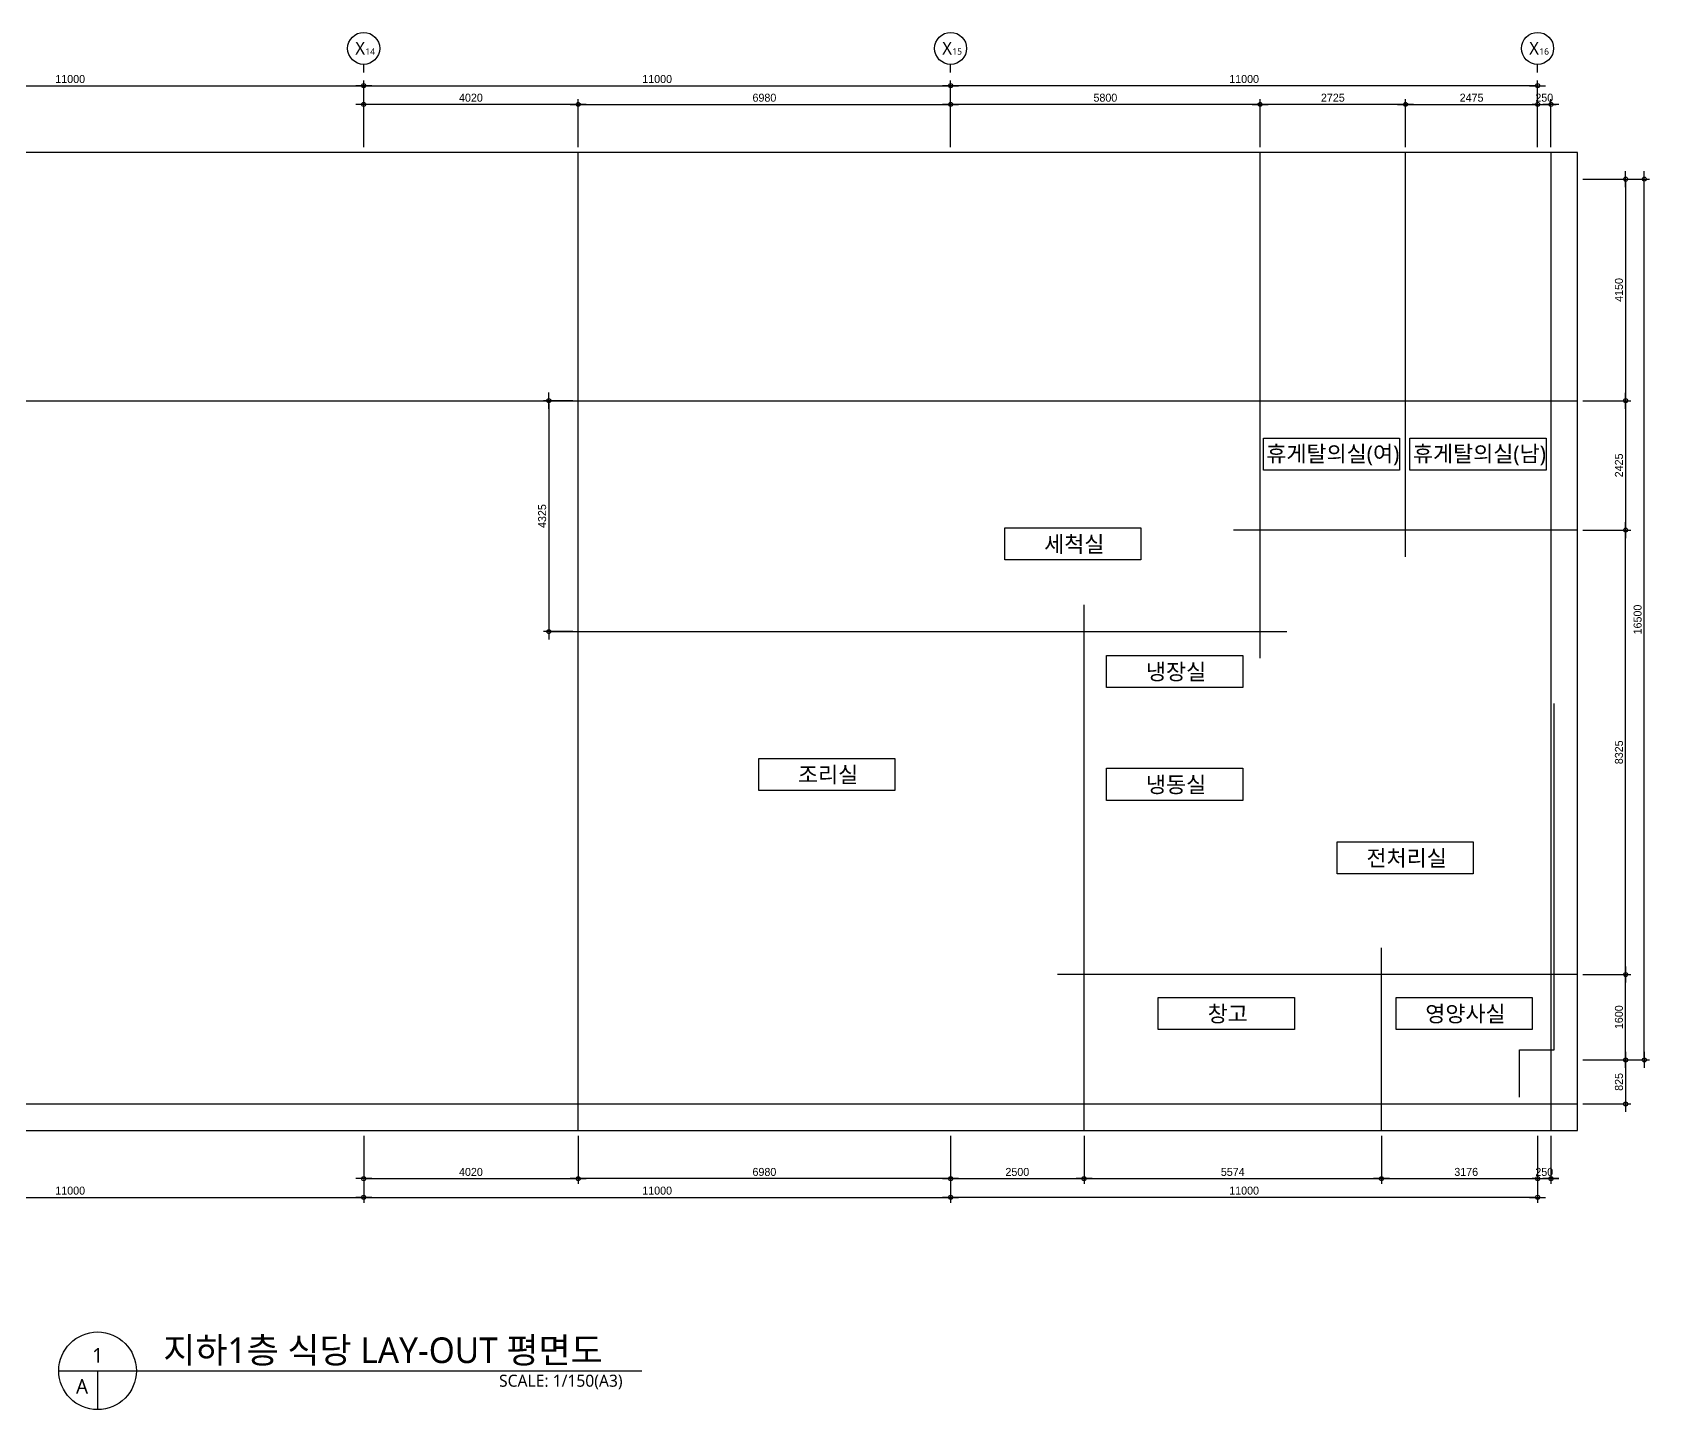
# Model space of a CAD drawing. Header units: millimetres. Extents: x 64500 to 245413, y 550 to 33013.
# Drawn here: x 83691 to 114000, y 7210 to 33013 of the extents above; entities that cross this region are included whole.
import ezdxf
from ezdxf.enums import TextEntityAlignment as Align

# ---------------------------------------------------------------- set-up
doc = ezdxf.new("R2010")
doc.units = ezdxf.units.MM
doc.header["$LTSCALE"] = 150
doc.header["$MEASUREMENT"] = 0
doc.header["$PDSIZE"] = -10
doc.linetypes.add('CENTER', pattern=[2, 1.25, -0.25, 0.25, -0.25])
doc.layers.get('0').update_dxf_attribs({"linetype": 'CONTINUOUS'})
doc.layers.get('Defpoints').update_dxf_attribs({"color": 171, "linetype": 'CONTINUOUS'})
for name, color, linetype in [('CEN(ST)', 1, 'CENTER'), ('INS', 251, 'BATTING'), ('NDIM', 7, 'CONTINUOUS'), ('SYM', 7, 'CONTINUOUS'), ('SYM(AXIS)', 7, 'CONTINUOUS'), ('TEXT', 3, 'CONTINUOUS'), ('TEXT(AXIS)', 2, 'CONTINUOUS'), ('TEXT(실명)', 3, 'CONTINUOUS')]:
    doc.layers.add(name, color=color, linetype=linetype)
doc.styles.add('CGS', font='cgse', dxfattribs={"bigfont": 'cgs'})
doc.styles.add('나눔바른고딕', font='NanumBarunGothic.ttf')
doc.linetypes.add('BATTING', pattern='A,0.0001,-0.1,[134,ltypeshp.shx,S=0.1,R=0,X=-0.1,Y=0],-0.2,[134,ltypeshp.shx,S=0.1,R=180,X=0.1,Y=0],-0.1', length=0.4001)
doc.dimstyles.new('NDIM 1200', dxfattribs={"dimscale": 500, "dimtxt": 3, "dimasz": 1, "dimexe": 2, "dimexo": 2, "dimgap": 1, "dimtad": 1, "dimdec": 0, "dimdsep": 46, "dimtxsty": 'CGS', "dimblk": 'DOT0', "dimcen": 1, "dimdle": 8, "dimclrd": 2, "dimclre": 2, "dimclrt": 2, "dimadec": 0, "dimazin": 0, "dimtfac": 1, "dimtdec": 0, "dimtix": 1, "dimtmove": 2, "dimatfit": 3, "dimldrblk": 'DOT0', "dimfxl": 1, "dimtolj": 1, "dimtzin": 0, "dimlwd": -1, "dimlwe": -1, "dimarcsym": 0})

# ---------------------------------------------------------------- blocks, each defined once
blk = doc.blocks.new('DOT0')
blk.add_line((-3, 0), (3, 0))
at = {"color": 6}
blk.add_circle((0, 0), 0.75, dxfattribs=at)
blk = doc.blocks.new('*D6')
at = {"layer": 'Defpoints', "color": 0, "ltscale": 0.4, "transparency": 16777216}
for p in [(100900, 32012.5), (100900, 30762.5), (111900, 30762.5)]:
    blk.add_point(p, dxfattribs=at)
at = {"layer": 'NDIM', "ltscale": 0.4, "transparency": 16777216}
for p, q in [((100900, 30862.5), (100900, 32112.5)), ((111850, 32012.5), (100950, 32012.5)), ((111900, 30862.5), (111900, 32112.5))]:
    blk.add_line(p, q, dxfattribs=at)
at = {"layer": 'NDIM', "ltscale": 0.4, "transparency": 16777216, "xscale": 50, "yscale": 50, "zscale": 50, "rotation": 180}
blk.add_blockref('DOT0', (100900, 32012.5), dxfattribs=at)
at = {"layer": 'NDIM', "ltscale": 0.4, "transparency": 16777216, "xscale": 50, "yscale": 50, "zscale": 50}
blk.add_blockref('DOT0', (111900, 32012.5), dxfattribs=at)
at = {"layer": 'NDIM', "ltscale": 0.4, "transparency": 16777216, "insert": (106400, 32137.5), "char_height": 150, "attachment_point": 5, "style": 'CGS'}
blk.add_mtext('\\A1;11000', dxfattribs=at)
blk = doc.blocks.new('A$C2F20087E')
at = {"layer": 'SYM(AXIS)'}
blk.add_line((600, 0), (600, 300), dxfattribs=at)
blk.add_circle((600, 900), 600, dxfattribs=at)
blk = doc.blocks.new('*D9')
at = {"layer": 'Defpoints', "color": 0, "ltscale": 0.4, "transparency": 16777216}
for p in [(100900, 32012.5), (89900, 30762.5), (100900, 30762.5)]:
    blk.add_point(p, dxfattribs=at)
at = {"layer": 'NDIM', "ltscale": 0.4, "transparency": 16777216}
for p, q in [((89900, 30862.5), (89900, 32112.5)), ((89950, 32012.5), (100850, 32012.5)), ((100900, 30862.5), (100900, 32112.5))]:
    blk.add_line(p, q, dxfattribs=at)
at = {"layer": 'NDIM', "ltscale": 0.4, "transparency": 16777216, "xscale": 50, "yscale": 50, "zscale": 50, "rotation": 180}
blk.add_blockref('DOT0', (89900, 32012.5), dxfattribs=at)
at = {"layer": 'NDIM', "ltscale": 0.4, "transparency": 16777216, "xscale": 50, "yscale": 50, "zscale": 50}
blk.add_blockref('DOT0', (100900, 32012.5), dxfattribs=at)
at = {"layer": 'NDIM', "ltscale": 0.4, "transparency": 16777216, "insert": (95400, 32137.5), "char_height": 150, "attachment_point": 5, "style": 'CGS'}
blk.add_mtext('\\A1;11000', dxfattribs=at)
blk = doc.blocks.new('*D11')
at = {"layer": 'Defpoints', "color": 0, "ltscale": 0.4, "transparency": 16777216}
for p in [(112150, 31662.5), (111900, 30762.5), (112150, 30762.5)]:
    blk.add_point(p, dxfattribs=at)
at = {"layer": 'NDIM', "ltscale": 0.4, "transparency": 16777216}
for p, q in [((111850, 31662.5), (111800, 31662.5)), ((111900, 30862.5), (111900, 31762.5)), ((111900, 31662.5), (112150, 31662.5)), ((112150, 30862.5), (112150, 31762.5)), ((112200, 31662.5), (112250, 31662.5))]:
    blk.add_line(p, q, dxfattribs=at)
at = {"layer": 'NDIM', "ltscale": 0.4, "transparency": 16777216, "xscale": 50, "yscale": 50, "zscale": 50}
blk.add_blockref('DOT0', (111900, 31662.5), dxfattribs=at)
at = {"layer": 'NDIM', "ltscale": 0.4, "transparency": 16777216, "xscale": 50, "yscale": 50, "zscale": 50, "rotation": 180}
blk.add_blockref('DOT0', (112150, 31662.5), dxfattribs=at)
at = {"layer": 'NDIM', "ltscale": 0.4, "transparency": 16777216, "insert": (112025, 31787.5), "char_height": 150, "attachment_point": 5, "style": 'CGS'}
blk.add_mtext('\\A1;250', dxfattribs=at)
blk = doc.blocks.new('*D14')
at = {"layer": 'Defpoints', "color": 0, "ltscale": 0.4, "transparency": 16777216}
for p in [(100900, 12437.5), (111900, 12437.5), (100900, 11187.5)]:
    blk.add_point(p, dxfattribs=at)
at = {"layer": 'NDIM', "ltscale": 0.4, "transparency": 16777216}
for p, q in [((100900, 12337.5), (100900, 11087.5)), ((111900, 12337.5), (111900, 11087.5)), ((111850, 11187.5), (100950, 11187.5))]:
    blk.add_line(p, q, dxfattribs=at)
at = {"layer": 'NDIM', "ltscale": 0.4, "transparency": 16777216, "xscale": 50, "yscale": 50, "zscale": 50, "rotation": 180}
blk.add_blockref('DOT0', (100900, 11187.5), dxfattribs=at)
at = {"layer": 'NDIM', "ltscale": 0.4, "transparency": 16777216, "xscale": 50, "yscale": 50, "zscale": 50}
blk.add_blockref('DOT0', (111900, 11187.5), dxfattribs=at)
at = {"layer": 'NDIM', "ltscale": 0.4, "transparency": 16777216, "insert": (106400, 11312.5), "char_height": 150, "attachment_point": 5, "style": 'CGS'}
blk.add_mtext('\\A1;11000', dxfattribs=at)
blk = doc.blocks.new('*D12')
at = {"layer": 'Defpoints', "color": 0, "ltscale": 0.4, "transparency": 16777216}
for p in [(89900, 12437.5), (100900, 12437.5), (100900, 11187.5)]:
    blk.add_point(p, dxfattribs=at)
at = {"layer": 'NDIM', "ltscale": 0.4, "transparency": 16777216}
for p, q in [((89900, 12337.5), (89900, 11087.5)), ((100900, 12337.5), (100900, 11087.5)), ((89950, 11187.5), (100850, 11187.5))]:
    blk.add_line(p, q, dxfattribs=at)
at = {"layer": 'NDIM', "ltscale": 0.4, "transparency": 16777216, "xscale": 50, "yscale": 50, "zscale": 50, "rotation": 180}
blk.add_blockref('DOT0', (89900, 11187.5), dxfattribs=at)
at = {"layer": 'NDIM', "ltscale": 0.4, "transparency": 16777216, "xscale": 50, "yscale": 50, "zscale": 50}
blk.add_blockref('DOT0', (100900, 11187.5), dxfattribs=at)
at = {"layer": 'NDIM', "ltscale": 0.4, "transparency": 16777216, "insert": (95400, 11312.5), "char_height": 150, "attachment_point": 5, "style": 'CGS'}
blk.add_mtext('\\A1;11000', dxfattribs=at)
blk = doc.blocks.new('*D13')
at = {"layer": 'Defpoints', "color": 0, "ltscale": 0.4, "transparency": 16777216}
for p in [(111900, 12437.5), (112150, 12437.5), (112150, 11537.5)]:
    blk.add_point(p, dxfattribs=at)
at = {"layer": 'NDIM', "ltscale": 0.4, "transparency": 16777216}
for p, q in [((111900, 12337.5), (111900, 11437.5)), ((112150, 12337.5), (112150, 11437.5)), ((111850, 11537.5), (111800, 11537.5)), ((111900, 11537.5), (112150, 11537.5)), ((112200, 11537.5), (112250, 11537.5))]:
    blk.add_line(p, q, dxfattribs=at)
at = {"layer": 'NDIM', "ltscale": 0.4, "transparency": 16777216, "xscale": 50, "yscale": 50, "zscale": 50}
blk.add_blockref('DOT0', (111900, 11537.5), dxfattribs=at)
at = {"layer": 'NDIM', "ltscale": 0.4, "transparency": 16777216, "xscale": 50, "yscale": 50, "zscale": 50, "rotation": 180}
blk.add_blockref('DOT0', (112150, 11537.5), dxfattribs=at)
at = {"layer": 'NDIM', "ltscale": 0.4, "transparency": 16777216, "insert": (112025, 11662.5), "char_height": 150, "attachment_point": 5, "style": 'CGS'}
blk.add_mtext('\\A1;250', dxfattribs=at)
blk = doc.blocks.new('*D17')
at = {"layer": 'Defpoints', "color": 0, "ltscale": 0.4, "transparency": 16777216}
for p in [(89900, 32012.5), (78900, 30762.5), (89900, 30762.5)]:
    blk.add_point(p, dxfattribs=at)
at = {"layer": 'NDIM', "ltscale": 0.4, "transparency": 16777216}
for p, q in [((78900, 30862.5), (78900, 32112.5)), ((78950, 32012.5), (89850, 32012.5)), ((89900, 30862.5), (89900, 32112.5))]:
    blk.add_line(p, q, dxfattribs=at)
at = {"layer": 'NDIM', "ltscale": 0.4, "transparency": 16777216, "xscale": 50, "yscale": 50, "zscale": 50, "rotation": 180}
blk.add_blockref('DOT0', (78900, 32012.5), dxfattribs=at)
at = {"layer": 'NDIM', "ltscale": 0.4, "transparency": 16777216, "xscale": 50, "yscale": 50, "zscale": 50}
blk.add_blockref('DOT0', (89900, 32012.5), dxfattribs=at)
at = {"layer": 'NDIM', "ltscale": 0.4, "transparency": 16777216, "insert": (84400, 32137.5), "char_height": 150, "attachment_point": 5, "style": 'CGS'}
blk.add_mtext('\\A1;11000', dxfattribs=at)
blk = doc.blocks.new('*D19')
at = {"layer": 'Defpoints', "color": 0, "ltscale": 0.4, "transparency": 16777216}
for p in [(78900, 12437.5), (89900, 12437.5), (89900, 11187.5)]:
    blk.add_point(p, dxfattribs=at)
at = {"layer": 'NDIM', "ltscale": 0.4, "transparency": 16777216}
for p, q in [((78900, 12337.5), (78900, 11087.5)), ((89900, 12337.5), (89900, 11087.5)), ((78950, 11187.5), (89850, 11187.5))]:
    blk.add_line(p, q, dxfattribs=at)
at = {"layer": 'NDIM', "ltscale": 0.4, "transparency": 16777216, "xscale": 50, "yscale": 50, "zscale": 50, "rotation": 180}
blk.add_blockref('DOT0', (78900, 11187.5), dxfattribs=at)
at = {"layer": 'NDIM', "ltscale": 0.4, "transparency": 16777216, "xscale": 50, "yscale": 50, "zscale": 50}
blk.add_blockref('DOT0', (89900, 11187.5), dxfattribs=at)
at = {"layer": 'NDIM', "ltscale": 0.4, "transparency": 16777216, "insert": (84400, 11312.5), "char_height": 150, "attachment_point": 5, "style": 'CGS'}
blk.add_mtext('\\A1;11000', dxfattribs=at)
blk = doc.blocks.new('*D23')
at = {"layer": 'Defpoints', "color": 0, "ltscale": 0.4, "transparency": 16777216}
for p in [(89900, 12437.5), (93920, 12437.5), (93920, 11537.5)]:
    blk.add_point(p, dxfattribs=at)
at = {"layer": 'NDIM', "ltscale": 0.4, "transparency": 16777216}
for p, q in [((89900, 12337.5), (89900, 11437.5)), ((93920, 12337.5), (93920, 11437.5)), ((89950, 11537.5), (93870, 11537.5))]:
    blk.add_line(p, q, dxfattribs=at)
at = {"layer": 'NDIM', "ltscale": 0.4, "transparency": 16777216, "xscale": 50, "yscale": 50, "zscale": 50, "rotation": 180}
blk.add_blockref('DOT0', (89900, 11537.5), dxfattribs=at)
at = {"layer": 'NDIM', "ltscale": 0.4, "transparency": 16777216, "xscale": 50, "yscale": 50, "zscale": 50}
blk.add_blockref('DOT0', (93920, 11537.5), dxfattribs=at)
at = {"layer": 'NDIM', "ltscale": 0.4, "transparency": 16777216, "insert": (91910, 11662.5), "char_height": 150, "attachment_point": 5, "style": 'CGS'}
blk.add_mtext('\\A1;4020', dxfattribs=at)
blk = doc.blocks.new('*D24')
at = {"layer": 'Defpoints', "color": 0, "ltscale": 0.4, "transparency": 16777216}
for p in [(93920, 12437.5), (100900, 12437.5), (93920, 11537.5)]:
    blk.add_point(p, dxfattribs=at)
at = {"layer": 'NDIM', "ltscale": 0.4, "transparency": 16777216}
for p, q in [((93920, 12337.5), (93920, 11437.5)), ((100900, 12337.5), (100900, 11437.5)), ((100850, 11537.5), (93970, 11537.5))]:
    blk.add_line(p, q, dxfattribs=at)
at = {"layer": 'NDIM', "ltscale": 0.4, "transparency": 16777216, "xscale": 50, "yscale": 50, "zscale": 50, "rotation": 180}
blk.add_blockref('DOT0', (93920, 11537.5), dxfattribs=at)
at = {"layer": 'NDIM', "ltscale": 0.4, "transparency": 16777216, "xscale": 50, "yscale": 50, "zscale": 50}
blk.add_blockref('DOT0', (100900, 11537.5), dxfattribs=at)
at = {"layer": 'NDIM', "ltscale": 0.4, "transparency": 16777216, "insert": (97410, 11662.5), "char_height": 150, "attachment_point": 5, "style": 'CGS'}
blk.add_mtext('\\A1;6980', dxfattribs=at)
blk = doc.blocks.new('*D25')
at = {"layer": 'Defpoints', "color": 0, "ltscale": 0.4, "transparency": 16777216}
for p in [(100900, 12437.5), (103400, 12437.5), (103400, 11537.5)]:
    blk.add_point(p, dxfattribs=at)
at = {"layer": 'NDIM', "ltscale": 0.4, "transparency": 16777216}
for p, q in [((100900, 12337.5), (100900, 11437.5)), ((103400, 12337.5), (103400, 11437.5)), ((100950, 11537.5), (103350, 11537.5))]:
    blk.add_line(p, q, dxfattribs=at)
at = {"layer": 'NDIM', "ltscale": 0.4, "transparency": 16777216, "xscale": 50, "yscale": 50, "zscale": 50, "rotation": 180}
blk.add_blockref('DOT0', (100900, 11537.5), dxfattribs=at)
at = {"layer": 'NDIM', "ltscale": 0.4, "transparency": 16777216, "xscale": 50, "yscale": 50, "zscale": 50}
blk.add_blockref('DOT0', (103400, 11537.5), dxfattribs=at)
at = {"layer": 'NDIM', "ltscale": 0.4, "transparency": 16777216, "insert": (102150, 11662.5), "char_height": 150, "attachment_point": 5, "style": 'CGS'}
blk.add_mtext('\\A1;2500', dxfattribs=at)
blk = doc.blocks.new('*D26')
at = {"layer": 'Defpoints', "color": 0, "ltscale": 0.4, "transparency": 16777216}
for p in [(103400, 12438), (108974, 12438), (108974, 11538)]:
    blk.add_point(p, dxfattribs=at)
at = {"layer": 'NDIM', "ltscale": 0.4, "transparency": 16777216}
for p, q in [((103400, 12338), (103400, 11438)), ((108974, 12338), (108974, 11438)), ((103450, 11538), (108924, 11538))]:
    blk.add_line(p, q, dxfattribs=at)
at = {"layer": 'NDIM', "ltscale": 0.4, "transparency": 16777216, "xscale": 50, "yscale": 50, "zscale": 50, "rotation": 180}
blk.add_blockref('DOT0', (103400, 11538), dxfattribs=at)
at = {"layer": 'NDIM', "ltscale": 0.4, "transparency": 16777216, "xscale": 50, "yscale": 50, "zscale": 50}
blk.add_blockref('DOT0', (108974, 11538), dxfattribs=at)
at = {"layer": 'NDIM', "ltscale": 0.4, "transparency": 16777216, "insert": (106187, 11663), "char_height": 150, "attachment_point": 5, "style": 'CGS'}
blk.add_mtext('\\A1;5574', dxfattribs=at)
blk = doc.blocks.new('*D27')
at = {"layer": 'Defpoints', "color": 0, "ltscale": 0.4, "transparency": 16777216}
for p in [(108974, 12438), (112150, 12438), (112150, 11538)]:
    blk.add_point(p, dxfattribs=at)
at = {"layer": 'NDIM', "ltscale": 0.4, "transparency": 16777216}
for p, q in [((108974, 12338), (108974, 11438)), ((112150, 12338), (112150, 11438)), ((109024, 11538), (112100, 11538))]:
    blk.add_line(p, q, dxfattribs=at)
at = {"layer": 'NDIM', "ltscale": 0.4, "transparency": 16777216, "xscale": 50, "yscale": 50, "zscale": 50, "rotation": 180}
blk.add_blockref('DOT0', (108974, 11538), dxfattribs=at)
at = {"layer": 'NDIM', "ltscale": 0.4, "transparency": 16777216, "xscale": 50, "yscale": 50, "zscale": 50}
blk.add_blockref('DOT0', (112150, 11538), dxfattribs=at)
at = {"layer": 'NDIM', "ltscale": 0.4, "transparency": 16777216, "insert": (110562, 11663), "char_height": 150, "attachment_point": 5, "style": 'CGS'}
blk.add_mtext('\\A1;3176', dxfattribs=at)
blk = doc.blocks.new('*D29')
at = {"layer": 'Defpoints', "color": 0, "ltscale": 0.4, "transparency": 16777216}
for p in [(112650, 13762.5), (112650, 12937.5), (113550, 12937.5)]:
    blk.add_point(p, dxfattribs=at)
at = {"layer": 'NDIM', "ltscale": 0.4, "transparency": 16777216}
for p, q in [((112750, 13762.5), (113650, 13762.5)), ((113550, 13712.5), (113550, 12987.5)), ((112750, 12937.5), (113650, 12937.5))]:
    blk.add_line(p, q, dxfattribs=at)
at = {"layer": 'NDIM', "ltscale": 0.4, "transparency": 16777216, "xscale": 50, "yscale": 50, "zscale": 50}
for p, rotation in [((113550, 13762.5), 90), ((113550, 12937.5), 270)]:
    blk.add_blockref('DOT0', p, dxfattribs=dict(at, rotation=rotation))
at = {"layer": 'NDIM', "ltscale": 0.4, "transparency": 16777216, "insert": (113425, 13350), "char_height": 150, "attachment_point": 5, "rotation": 90, "style": 'CGS'}
blk.add_mtext('\\A1;825', dxfattribs=at)
blk = doc.blocks.new('*D30')
at = {"layer": 'Defpoints', "color": 0, "ltscale": 0.4, "transparency": 16777216}
for p in [(112650, 15362), (113550, 15362), (112650, 13762)]:
    blk.add_point(p, dxfattribs=at)
at = {"layer": 'NDIM', "ltscale": 0.4, "transparency": 16777216}
for p, q in [((112750, 15362), (113650, 15362)), ((113550, 13812), (113550, 15312)), ((112750, 13762), (113650, 13762))]:
    blk.add_line(p, q, dxfattribs=at)
at = {"layer": 'NDIM', "ltscale": 0.4, "transparency": 16777216, "xscale": 50, "yscale": 50, "zscale": 50}
for p, rotation in [((113550, 15362), 90), ((113550, 13762), 270)]:
    blk.add_blockref('DOT0', p, dxfattribs=dict(at, rotation=rotation))
at = {"layer": 'NDIM', "ltscale": 0.4, "transparency": 16777216, "insert": (113425, 14562), "char_height": 150, "attachment_point": 5, "rotation": 90, "style": 'CGS'}
blk.add_mtext('\\A1;1600', dxfattribs=at)
blk = doc.blocks.new('*D28')
at = {"layer": 'Defpoints', "color": 0, "ltscale": 0.4, "transparency": 16777216}
for p in [(112650, 30262.5), (113900, 30262.5), (112650, 13762.5)]:
    blk.add_point(p, dxfattribs=at)
at = {"layer": 'NDIM', "ltscale": 0.4, "transparency": 16777216}
for p, q in [((112750, 30262.5), (114000, 30262.5)), ((113900, 13812.5), (113900, 30212.5)), ((112750, 13762.5), (114000, 13762.5))]:
    blk.add_line(p, q, dxfattribs=at)
at = {"layer": 'NDIM', "ltscale": 0.4, "transparency": 16777216, "xscale": 50, "yscale": 50, "zscale": 50}
for p, rotation in [((113900, 30262.5), 90), ((113900, 13762.5), 270)]:
    blk.add_blockref('DOT0', p, dxfattribs=dict(at, rotation=rotation))
at = {"layer": 'NDIM', "ltscale": 0.4, "transparency": 16777216, "insert": (113775, 22012.5), "char_height": 150, "attachment_point": 5, "rotation": 90, "style": 'CGS'}
blk.add_mtext('\\A1;16500', dxfattribs=at)
blk = doc.blocks.new('*D31')
at = {"layer": 'Defpoints', "color": 0, "ltscale": 0.4, "transparency": 16777216}
for p in [(112650, 23687), (113550, 23687), (112650, 15362)]:
    blk.add_point(p, dxfattribs=at)
at = {"layer": 'NDIM', "ltscale": 0.4, "transparency": 16777216}
for p, q in [((112750, 23687), (113650, 23687)), ((113550, 15412), (113550, 23637)), ((112750, 15362), (113650, 15362))]:
    blk.add_line(p, q, dxfattribs=at)
at = {"layer": 'NDIM', "ltscale": 0.4, "transparency": 16777216, "xscale": 50, "yscale": 50, "zscale": 50}
for p, rotation in [((113550, 23687), 90), ((113550, 15362), 270)]:
    blk.add_blockref('DOT0', p, dxfattribs=dict(at, rotation=rotation))
at = {"layer": 'NDIM', "ltscale": 0.4, "transparency": 16777216, "insert": (113425, 19525), "char_height": 150, "attachment_point": 5, "rotation": 90, "style": 'CGS'}
blk.add_mtext('\\A1;8325', dxfattribs=at)
blk = doc.blocks.new('*D32')
at = {"layer": 'Defpoints', "color": 0, "ltscale": 0.4, "transparency": 16777216}
for p in [(112650, 26112), (112650, 23687), (113550, 23687)]:
    blk.add_point(p, dxfattribs=at)
at = {"layer": 'NDIM', "ltscale": 0.4, "transparency": 16777216}
for p, q in [((112750, 26112), (113650, 26112)), ((113550, 26062), (113550, 23737)), ((112750, 23687), (113650, 23687))]:
    blk.add_line(p, q, dxfattribs=at)
at = {"layer": 'NDIM', "ltscale": 0.4, "transparency": 16777216, "xscale": 50, "yscale": 50, "zscale": 50}
for p, rotation in [((113550, 26112), 90), ((113550, 23687), 270)]:
    blk.add_blockref('DOT0', p, dxfattribs=dict(at, rotation=rotation))
at = {"layer": 'NDIM', "ltscale": 0.4, "transparency": 16777216, "insert": (113425, 24900), "char_height": 150, "attachment_point": 5, "rotation": 90, "style": 'CGS'}
blk.add_mtext('\\A1;2425', dxfattribs=at)
blk = doc.blocks.new('*D33')
at = {"layer": 'Defpoints', "color": 0, "ltscale": 0.4, "transparency": 16777216}
for p in [(112650, 30262), (112650, 26112), (113550, 26112)]:
    blk.add_point(p, dxfattribs=at)
at = {"layer": 'NDIM', "ltscale": 0.4, "transparency": 16777216}
for p, q in [((112750, 30262), (113650, 30262)), ((113550, 30212), (113550, 26162)), ((112750, 26112), (113650, 26112))]:
    blk.add_line(p, q, dxfattribs=at)
at = {"layer": 'NDIM', "ltscale": 0.4, "transparency": 16777216, "xscale": 50, "yscale": 50, "zscale": 50}
for p, rotation in [((113550, 30262), 90), ((113550, 26112), 270)]:
    blk.add_blockref('DOT0', p, dxfattribs=dict(at, rotation=rotation))
at = {"layer": 'NDIM', "ltscale": 0.4, "transparency": 16777216, "insert": (113425, 28187), "char_height": 150, "attachment_point": 5, "rotation": 90, "style": 'CGS'}
blk.add_mtext('\\A1;4150', dxfattribs=at)
blk = doc.blocks.new('*D34')
at = {"layer": 'Defpoints', "color": 0, "ltscale": 0.4, "transparency": 16777216}
for p in [(111900, 31662.5), (109425, 30762.5), (111900, 30762.5)]:
    blk.add_point(p, dxfattribs=at)
at = {"layer": 'NDIM', "ltscale": 0.4, "transparency": 16777216}
for p, q in [((109425, 30862.5), (109425, 31762.5)), ((109475, 31662.5), (111850, 31662.5)), ((111900, 30862.5), (111900, 31762.5))]:
    blk.add_line(p, q, dxfattribs=at)
at = {"layer": 'NDIM', "ltscale": 0.4, "transparency": 16777216, "xscale": 50, "yscale": 50, "zscale": 50, "rotation": 180}
blk.add_blockref('DOT0', (109425, 31662.5), dxfattribs=at)
at = {"layer": 'NDIM', "ltscale": 0.4, "transparency": 16777216, "xscale": 50, "yscale": 50, "zscale": 50}
blk.add_blockref('DOT0', (111900, 31662.5), dxfattribs=at)
at = {"layer": 'NDIM', "ltscale": 0.4, "transparency": 16777216, "insert": (110662.5, 31787.5), "char_height": 150, "attachment_point": 5, "style": 'CGS'}
blk.add_mtext('\\A1;2475', dxfattribs=at)
blk = doc.blocks.new('*D35')
at = {"layer": 'Defpoints', "color": 0, "ltscale": 0.4, "transparency": 16777216}
for p in [(106700, 31662.5), (106700, 30762.5), (109425, 30762.5)]:
    blk.add_point(p, dxfattribs=at)
at = {"layer": 'NDIM', "ltscale": 0.4, "transparency": 16777216}
for p, q in [((106700, 30862.5), (106700, 31762.5)), ((109375, 31662.5), (106750, 31662.5)), ((109425, 30862.5), (109425, 31762.5))]:
    blk.add_line(p, q, dxfattribs=at)
at = {"layer": 'NDIM', "ltscale": 0.4, "transparency": 16777216, "xscale": 50, "yscale": 50, "zscale": 50, "rotation": 180}
blk.add_blockref('DOT0', (106700, 31662.5), dxfattribs=at)
at = {"layer": 'NDIM', "ltscale": 0.4, "transparency": 16777216, "xscale": 50, "yscale": 50, "zscale": 50}
blk.add_blockref('DOT0', (109425, 31662.5), dxfattribs=at)
at = {"layer": 'NDIM', "ltscale": 0.4, "transparency": 16777216, "insert": (108062.5, 31787.5), "char_height": 150, "attachment_point": 5, "style": 'CGS'}
blk.add_mtext('\\A1;2725', dxfattribs=at)
blk = doc.blocks.new('*D36')
at = {"layer": 'Defpoints', "color": 0, "ltscale": 0.4, "transparency": 16777216}
for p in [(100900, 31662.5), (100900, 30762.5), (106700, 30762.5)]:
    blk.add_point(p, dxfattribs=at)
at = {"layer": 'NDIM', "ltscale": 0.4, "transparency": 16777216}
for p, q in [((100900, 30862.5), (100900, 31762.5)), ((106650, 31662.5), (100950, 31662.5)), ((106700, 30862.5), (106700, 31762.5))]:
    blk.add_line(p, q, dxfattribs=at)
at = {"layer": 'NDIM', "ltscale": 0.4, "transparency": 16777216, "xscale": 50, "yscale": 50, "zscale": 50, "rotation": 180}
blk.add_blockref('DOT0', (100900, 31662.5), dxfattribs=at)
at = {"layer": 'NDIM', "ltscale": 0.4, "transparency": 16777216, "xscale": 50, "yscale": 50, "zscale": 50}
blk.add_blockref('DOT0', (106700, 31662.5), dxfattribs=at)
at = {"layer": 'NDIM', "ltscale": 0.4, "transparency": 16777216, "insert": (103800, 31787.5), "char_height": 150, "attachment_point": 5, "style": 'CGS'}
blk.add_mtext('\\A1;5800', dxfattribs=at)
blk = doc.blocks.new('*D37')
at = {"layer": 'Defpoints', "color": 0, "ltscale": 0.4, "transparency": 16777216}
for p in [(100900, 31662.5), (93920, 30762.5), (100900, 30762.5)]:
    blk.add_point(p, dxfattribs=at)
at = {"layer": 'NDIM', "ltscale": 0.4, "transparency": 16777216}
for p, q in [((93920, 30862.5), (93920, 31762.5)), ((93970, 31662.5), (100850, 31662.5)), ((100900, 30862.5), (100900, 31762.5))]:
    blk.add_line(p, q, dxfattribs=at)
at = {"layer": 'NDIM', "ltscale": 0.4, "transparency": 16777216, "xscale": 50, "yscale": 50, "zscale": 50, "rotation": 180}
blk.add_blockref('DOT0', (93920, 31662.5), dxfattribs=at)
at = {"layer": 'NDIM', "ltscale": 0.4, "transparency": 16777216, "xscale": 50, "yscale": 50, "zscale": 50}
blk.add_blockref('DOT0', (100900, 31662.5), dxfattribs=at)
at = {"layer": 'NDIM', "ltscale": 0.4, "transparency": 16777216, "insert": (97410, 31787.5), "char_height": 150, "attachment_point": 5, "style": 'CGS'}
blk.add_mtext('\\A1;6980', dxfattribs=at)
blk = doc.blocks.new('*D38')
at = {"layer": 'Defpoints', "color": 0, "ltscale": 0.4, "transparency": 16777216}
for p in [(89900, 31662.5), (89900, 30762.5), (93920, 30762.5)]:
    blk.add_point(p, dxfattribs=at)
at = {"layer": 'NDIM', "ltscale": 0.4, "transparency": 16777216}
for p, q in [((89900, 30862.5), (89900, 31762.5)), ((93870, 31662.5), (89950, 31662.5)), ((93920, 30862.5), (93920, 31762.5))]:
    blk.add_line(p, q, dxfattribs=at)
at = {"layer": 'NDIM', "ltscale": 0.4, "transparency": 16777216, "xscale": 50, "yscale": 50, "zscale": 50, "rotation": 180}
blk.add_blockref('DOT0', (89900, 31662.5), dxfattribs=at)
at = {"layer": 'NDIM', "ltscale": 0.4, "transparency": 16777216, "xscale": 50, "yscale": 50, "zscale": 50}
blk.add_blockref('DOT0', (93920, 31662.5), dxfattribs=at)
at = {"layer": 'NDIM', "ltscale": 0.4, "transparency": 16777216, "insert": (91910, 31787.5), "char_height": 150, "attachment_point": 5, "style": 'CGS'}
blk.add_mtext('\\A1;4020', dxfattribs=at)
blk = doc.blocks.new('*D39')
at = {"layer": 'Defpoints', "color": 0, "ltscale": 0.4, "transparency": 16777216}
for p in [(93920, 26112.5), (93370, 21787.5), (93920, 21787.5)]:
    blk.add_point(p, dxfattribs=at)
at = {"layer": 'NDIM', "ltscale": 0.4, "transparency": 16777216}
for p, q in [((93820, 26112.5), (93270, 26112.5)), ((93370, 26062.5), (93370, 21837.5)), ((93820, 21787.5), (93270, 21787.5))]:
    blk.add_line(p, q, dxfattribs=at)
at = {"layer": 'NDIM', "ltscale": 0.4, "transparency": 16777216, "xscale": 50, "yscale": 50, "zscale": 50}
for p, rotation in [((93370, 26112.5), 90), ((93370, 21787.5), 270)]:
    blk.add_blockref('DOT0', p, dxfattribs=dict(at, rotation=rotation))
at = {"layer": 'NDIM', "ltscale": 0.4, "transparency": 16777216, "insert": (93245, 23950), "char_height": 150, "attachment_point": 5, "rotation": 90, "style": 'CGS'}
blk.add_mtext('\\A1;4325', dxfattribs=at)

msp = doc.modelspace()

# ---------------------------------------------------------------- linework, layer by layer
for points in [[(106761, 25407.8), (109311, 25407.8), (109311, 24807.8), (106761, 24807.8)], [(109508.6, 25407.8), (112058.6, 25407.8), (112058.6, 24807.8), (109508.6, 24807.8)], [(101915.4, 23730.4), (104465.4, 23730.4), (104465.4, 23130.4), (101915.4, 23130.4)], [(103823.7, 21339.9), (106373.7, 21339.9), (106373.7, 20739.9), (103823.7, 20739.9)], [(97303, 19411.1), (99853, 19411.1), (99853, 18811.1), (97303, 18811.1)], [(103823.7, 19224.8), (106373.7, 19224.8), (106373.7, 18624.8), (103823.7, 18624.8)], [(108144.6, 17848.8), (110694.6, 17848.8), (110694.6, 17248.8), (108144.6, 17248.8)], [(104791.7, 14931.8), (107341.7, 14931.8), (107341.7, 14331.8), (104791.7, 14331.8)], [(109246.5, 14931.8), (111796.5, 14931.8), (111796.5, 14331.8), (109246.5, 14331.8)]]:
    msp.add_lwpolyline(points, close=True)
at = {"layer": 'CEN(ST)', "ltscale": 10000}
for p, q in [((93920, 12437.5), (93920, 30762.5)), ((106700, 21287.5), (106700, 30762.5)), ((109425, 23187.5), (109425, 30762.5)), ((112150, 30762.5), (112150, 12437.5)), ((66750, 26112.5), (112650, 26112.5)), ((112650, 23687.5), (106200, 23687.5)), ((103400, 12437.5), (103400, 22287.5)), ((93420, 21787.5), (107200, 21787.5)), ((108973.7, 12437.5), (108973.7, 15862.3)), ((112650, 15362.3), (102900, 15362.3)), ((66750, 12937.5), (112650, 12937.5))]:
    msp.add_line(p, q, dxfattribs=at)
at = {"layer": 'Defpoints', "ltscale": 10000}
msp.add_lwpolyline([(112650, 30762.5), (66750, 30762.5), (66750, 12437.5), (112650, 12437.5)], close=True, dxfattribs=at)
at = {"layer": 'INS', "ltscale": 0.6}
msp.add_lwpolyline([(111562.5, 13062.5), (111562.5, 13950), (112212.5, 13950), (112212.5, 20437.5)], dxfattribs=at)
at = {"layer": 'SYM'}
for p, q in [((84185.8, 7937.5), (95114.6, 7937.5)), ((84913.1, 7937.5), (84913.1, 7210.2))]:
    msp.add_line(p, q, dxfattribs=at)
msp.add_circle((84913.1, 7937.5), 727.3, dxfattribs=at)

# ---------------------------------------------------------------- block references
at = {"xscale": 0.5, "yscale": 0.5, "zscale": 0.5}
for p in [(89600, 32262.5), (100600, 32262.5), (111600, 32262.5)]:
    msp.add_blockref('A$C2F20087E', p, dxfattribs=at)

# ---------------------------------------------------------------- texts
at = {"layer": 'TEXT', "style": '나눔바른고딕'}
msp.add_text('지하1층 식당 LAY-OUT 평면도', height=480, dxfattribs=at).set_placement((86143, 8083))
for s, p in [('1', (84913.1, 8228.4)), ('A', (84622.1, 7646.6))]:
    msp.add_text(s, height=270, dxfattribs=at).set_placement(p, align=Align.MIDDLE)
msp.add_text('SCALE: 1/150(A3)', height=225, dxfattribs=at).set_placement((94752, 7864.8), align=Align.TOP_RIGHT)
at = {"layer": 'TEXT(AXIS)', "style": '나눔바른고딕'}
for s, height, p in [('X', 240, (89834.2, 32714.5)), ('X', 240, (100834.2, 32714.5)), ('X', 240, (111834.2, 32714.5)), ('14', 120, (90023.8, 32654.5)), ('15', 120, (101023.8, 32654.5)), ('16', 120, (112023.8, 32654.5))]:
    msp.add_text(s, height=height, dxfattribs=at).set_placement(p, align=Align.MIDDLE)
at = {"layer": 'TEXT(실명)', "style": '나눔바른고딕'}
for s, p in [('휴게탈의실(여)', (108062.3, 25106)), ('휴게탈의실(남)', (110809.9, 25106)), ('세척실', (103216.8, 23428.6)), ('냉장실', (105125.1, 21038.1)), ('조리실', (98604.4, 19109.3)), ('냉동실', (105125.1, 18923)), ('전처리실', (109445.9, 17547.1)), ('창고', (106093, 14630)), ('영양사실', (110547.8, 14630))]:
    msp.add_text(s, height=300, dxfattribs=at).set_placement(p, align=Align.MIDDLE)

# ---------------------------------------------------------------- dimensions: what is measured, and where the dimension line sits
at = {"layer": 'NDIM', "ltscale": 0.4}
for base, p1, p2, picture, middle in [((89900, 32012.5), (78900, 30762.5), (89900, 30762.5), '*D17', (84400, 32137.5)), ((100900, 32012.5), (89900, 30762.5), (100900, 30762.5), '*D9', (95400, 32137.5)), ((100900, 31662.5), (93920, 30762.5), (100900, 30762.5), '*D37', (97410, 31787.5)), ((111900, 31662.5), (109425, 30762.5), (111900, 30762.5), '*D34', (110662.5, 31787.5)), ((112150, 31662.5), (111900, 30762.5), (112150, 30762.5), '*D11', (112025, 31787.5)), ((89900, 11187.5), (78900, 12437.5), (89900, 12437.5), '*D19', (84400, 11312.5)), ((100900, 11187.5), (89900, 12437.5), (100900, 12437.5), '*D12', (95400, 11312.5)), ((93920, 11537.5), (89900, 12437.5), (93920, 12437.5), '*D23', (91910, 11662.5)), ((103400, 11537.5), (100900, 12437.5), (103400, 12437.5), '*D25', (102150, 11662.5)), ((108973.7, 11537.5), (103400, 12437.5), (108973.7, 12437.5), '*D26', (106186.9, 11662.5)), ((112150, 11537.5), (108973.7, 12437.5), (112150, 12437.5), '*D27', (110561.9, 11662.5)), ((112150, 11537.5), (111900, 12437.5), (112150, 12437.5), '*D13', (112025, 11662.5))]:
    dim = msp.add_linear_dim(base=base, p1=p1, p2=p2, dimstyle='NDIM 1200', override={"dimscale": 50, "dimclrd": 256, "dimclre": 256, "dimclrt": 256}, dxfattribs=at)
    dim.commit()
    dim.dimension.update_dxf_attribs({"geometry": picture, "text_midpoint": middle})
for base, p1, p2, angle, picture, middle in [((100900, 32012.5), (111900, 30762.5), (100900, 30762.5), 180, '*D6', (106400, 32137.5)), ((89900, 31662.5), (93920, 30762.5), (89900, 30762.5), 180, '*D38', (91910, 31787.5)), ((100900, 31662.5), (106700, 30762.5), (100900, 30762.5), 180, '*D36', (103800, 31787.5)), ((106700, 31662.5), (109425, 30762.5), (106700, 30762.5), 180, '*D35', (108062.5, 31787.5)), ((113900, 30262.5), (112650, 13762.5), (112650, 30262.5), 90, '*D28', (113775, 22012.5)), ((113550, 26112.5), (112650, 30262.5), (112650, 26112.5), 270, '*D33', (113425, 28187.5)), ((93370, 21787.5), (93920, 26112.5), (93920, 21787.5), 270, '*D39', (93245, 23950)), ((113550, 23687.5), (112650, 26112.5), (112650, 23687.5), 270, '*D32', (113425, 24900)), ((113550, 23687.5), (112650, 15362.3), (112650, 23687.5), 90, '*D31', (113425, 19524.9)), ((113550, 15362.3), (112650, 13762.5), (112650, 15362.3), 90, '*D30', (113425, 14562.4)), ((113550, 12937.5), (112650, 13762.5), (112650, 12937.5), 270, '*D29', (113425, 13350)), ((93920, 11537.5), (100900, 12437.5), (93920, 12437.5), 180, '*D24', (97410, 11662.5)), ((100900, 11187.5), (111900, 12437.5), (100900, 12437.5), 180, '*D14', (106400, 11312.5))]:
    dim = msp.add_linear_dim(base=base, p1=p1, p2=p2, angle=angle, dimstyle='NDIM 1200', override={"dimscale": 50, "dimclrd": 256, "dimclre": 256, "dimclrt": 256}, dxfattribs=at)
    dim.commit()
    dim.dimension.update_dxf_attribs({"geometry": picture, "text_midpoint": middle})

doc.saveas('drawing.dxf')
